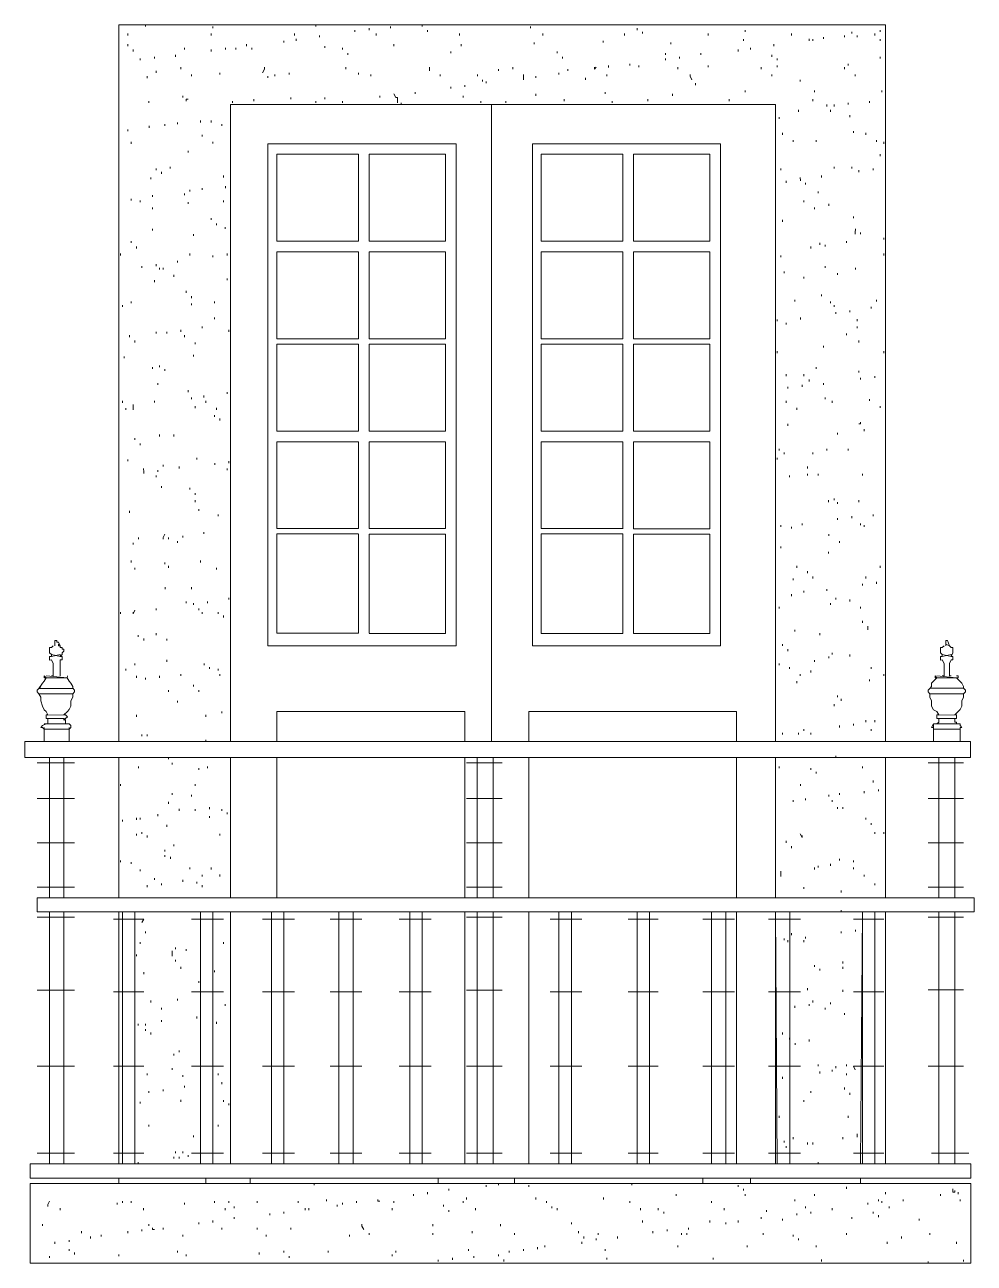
# Model space of a CAD drawing. Header units: millimetres. Extents: x -84511 to -57795, y -17083 to -534.
# Drawn here: x -82216 to -80181, y -8864 to -6209 of the extents above; entities that cross this region are included whole.
import ezdxf

# ---------------------------------------------------------------- set-up
doc = ezdxf.new("R2010")
doc.units = ezdxf.units.MM
doc.layers.add('A-POR-___-___-EXI', color=250, linetype='Continuous', lineweight=25)

msp = doc.modelspace()

# ---------------------------------------------------------------- linework, layer by layer
at = {"layer": 'A-POR-___-___-EXI', "color": 18, "lineweight": 9}
for p, q in [((-81957.9, -6213.3), (-81957.9, -6209.5)), ((-81592.6, -6213.3), (-81592.6, -6209.5)), ((-81364.5, -6213.3), (-81364.5, -6209.5)), ((-81995.9, -6232.3), (-81995.9, -6228.5)), ((-81817.1, -6232.3), (-81817.1, -6228.5)), ((-81813.3, -6217.1), (-81813.3, -6213.3)), ((-81638.3, -6232.3), (-81638.3, -6228.5)), ((-81585, -6236.1), (-81585, -6232.3)), ((-81509, -6224.7), (-81509, -6220.8)), ((-81478.5, -6220.8), (-81478.5, -6217.1)), ((-81463.3, -6232.3), (-81463.3, -6228.5)), ((-81432.9, -6217.1), (-81432.9, -6213.3)), ((-81353.1, -6224.7), (-81353.1, -6220.8)), ((-81284.5, -6232.3), (-81284.5, -6228.5)), ((-81132.5, -6217.1), (-81132.5, -6213.3)), ((-81105.8, -6232.3), (-81105.8, -6228.5)), ((-80930.8, -6232.3), (-80930.8, -6228.5)), ((-80904.2, -6220.8), (-80904.2, -6217.1)), ((-80892.8, -6228.5), (-80892.8, -6224.7)), ((-80752.1, -6232.3), (-80752.1, -6228.5)), ((-80672.2, -6224.8), (-80672.2, -6220.9)), ((-80573.3, -6232.3), (-80573.3, -6228.5)), ((-80504.8, -6239.9), (-80504.8, -6236.2)), ((-80459.2, -6236.2), (-80459.2, -6232.3)), ((-80444, -6228.5), (-80444, -6224.8)), ((-80432.5, -6236.1), (-80432.5, -6232.3)), ((-80394.6, -6232.3), (-80394.6, -6228.5)), ((-80383.1, -6224.7), (-80383.1, -6220.9)), ((-81995.8, -6255.1), (-81995.8, -6251.3)), ((-81984.5, -6266.6), (-81984.5, -6262.8)), ((-81874.1, -6262.8), (-81874.1, -6258.9)), ((-81817.1, -6266.6), (-81817.1, -6262.8)), ((-81786.6, -6262.8), (-81786.6, -6258.9)), ((-81763.9, -6262.8), (-81763.9, -6258.9)), ((-81741, -6255.1), (-81741, -6251.3)), ((-81729.6, -6262.8), (-81729.6, -6258.9)), ((-81661.1, -6247.5), (-81661.1, -6243.8)), ((-81634.5, -6243.8), (-81634.5, -6239.9)), ((-81573.7, -6258.9), (-81573.7, -6255.1)), ((-81535.7, -6262.8), (-81535.7, -6258.9)), ((-81425.3, -6255.1), (-81425.3, -6251.3)), ((-81280.8, -6255.1), (-81280.8, -6251.3)), ((-81124.8, -6251.3), (-81124.8, -6247.5)), ((-80976.5, -6247.5), (-80976.5, -6243.7)), ((-80831.9, -6251.3), (-80831.9, -6247.5)), ((-80687.4, -6266.5), (-80687.4, -6262.8)), ((-80676, -6243.7), (-80676, -6240)), ((-80660.8, -6262.8), (-80660.8, -6259)), ((-80611.3, -6255.2), (-80611.3, -6251.3)), ((-80535.2, -6243.7), (-80535.2, -6239.9)), ((-80527.7, -6243.7), (-80527.7, -6240)), ((-80383.1, -6243.7), (-80383.1, -6240)), ((-81969.3, -6285.6), (-81969.3, -6281.7)), ((-81938.8, -6281.7), (-81938.8, -6277.9)), ((-81893.2, -6277.9), (-81893.2, -6274.1)), ((-81524.2, -6274.1), (-81524.2, -6270.4)), ((-81303.6, -6270.4), (-81303.6, -6266.6)), ((-81075.4, -6270.4), (-81075.4, -6266.6)), ((-81063.9, -6281.7), (-81063.9, -6277.9)), ((-80843.4, -6285.6), (-80843.4, -6281.8)), ((-80843.3, -6274.1), (-80843.3, -6270.4)), ((-80812.9, -6281.8), (-80812.9, -6278)), ((-80767.3, -6274.1), (-80767.3, -6270.3)), ((-80615.1, -6277.9), (-80615.1, -6274.2)), ((-80603.8, -6285.5), (-80603.8, -6281.7)), ((-80383, -6281.7), (-80383, -6277.9)), ((-81935, -6312.2), (-81935, -6308.4)), ((-81881.8, -6304.5), (-81881.8, -6300.7)), ((-81858.9, -6319.8), (-81858.9, -6316)), ((-81798.1, -6316), (-81798.1, -6312.2)), ((-81680.2, -6319.8), (-81680.2, -6316)), ((-81649.7, -6316), (-81649.7, -6312.2)), ((-81528.1, -6304.5), (-81528.1, -6300.7)), ((-81474.8, -6319.8), (-81474.8, -6316)), ((-81326.5, -6319.8), (-81326.5, -6316)), ((-81246.5, -6319.8), (-81246.5, -6316)), ((-81200.9, -6308.4), (-81200.9, -6304.6)), ((-81170.5, -6304.5), (-81170.5, -6300.7)), ((-81071.6, -6316), (-81071.6, -6312.2)), ((-81052.6, -6308.4), (-81052.6, -6304.6)), ((-80968.9, -6319.8), (-80968.9, -6316)), ((-80965.1, -6300.8), (-80965.1, -6296.9)), ((-80919.4, -6296.9), (-80919.4, -6293.1)), ((-80900.4, -6300.7), (-80900.4, -6296.9)), ((-80816.7, -6304.5), (-80816.7, -6300.7)), ((-80752.1, -6300.7), (-80752.1, -6296.9)), ((-80638, -6304.5), (-80638, -6300.7)), ((-80615.1, -6319.8), (-80615.1, -6316)), ((-80603.8, -6300.7), (-80603.8, -6296.9)), ((-80459.2, -6304.5), (-80459.2, -6300.7)), ((-80451.6, -6296.9), (-80451.6, -6293.1)), ((-80436.4, -6319.8), (-80436.4, -6316)), ((-81954, -6323.6), (-81954, -6319.7)), ((-81695.3, -6323.5), (-81695.3, -6319.8)), ((-81303.5, -6346.4), (-81303.5, -6342.7)), ((-81273.2, -6342.7), (-81273.2, -6338.8)), ((-81235.2, -6331.2), (-81235.2, -6327.4)), ((-81227.5, -6335), (-81227.5, -6331.2)), ((-81121.1, -6323.5), (-81121.1, -6319.8)), ((-81014.5, -6327.4), (-81014.5, -6323.5)), ((-80778.7, -6338.8), (-80778.7, -6335)), ((-80554.3, -6331.2), (-80554.3, -6327.3)), ((-81878, -6365.5), (-81878, -6361.6)), ((-81725.8, -6373), (-81725.8, -6369.2)), ((-81645.9, -6369.3), (-81645.9, -6365.5)), ((-81573.7, -6369.2), (-81573.7, -6365.5)), ((-81455.7, -6365.5), (-81455.7, -6361.6)), ((-81379.6, -6357.8), (-81379.6, -6354)), ((-81277, -6365.5), (-81277, -6361.7)), ((-81121, -6361.7), (-81121, -6357.8)), ((-81060.1, -6373.1), (-81060.1, -6369.3)), ((-80972.7, -6357.8), (-80972.7, -6354)), ((-80881.3, -6373.1), (-80881.3, -6369.3)), ((-80828.2, -6361.7), (-80828.2, -6357.8)), ((-80706.4, -6373.1), (-80706.4, -6369.3)), ((-80672.2, -6354), (-80672.2, -6350.2)), ((-80527.6, -6373.1), (-80527.6, -6369.3)), ((-80523.9, -6354), (-80523.9, -6350.2)), ((-80379.2, -6354), (-80379.2, -6350.2)), ((-81950.3, -6376.8), (-81950.3, -6373.1)), ((-81771.5, -6376.8), (-81771.5, -6373.1)), ((-81592.7, -6376.8), (-81592.7, -6373.1)), ((-81535.6, -6376.8), (-81535.6, -6373)), ((-81410.1, -6380.6), (-81410.1, -6376.8)), ((-81238.9, -6376.8), (-81238.9, -6373.1)), ((-81216.1, -6380.7), (-81216.1, -7746.2)), ((-81185.7, -6376.8), (-81185.7, -6373)), ((-80957.5, -6376.8), (-80957.5, -6373)), ((-80558, -6395.8), (-80558, -6392)), ((-80497.2, -6384.5), (-80497.2, -6380.6)), ((-80489.6, -6395.9), (-80489.6, -6392.1)), ((-80482, -6384.5), (-80482, -6380.7)), ((-80451.5, -6380.7), (-80451.5, -6376.8)), ((-80405.9, -6376.8), (-80405.9, -6373)), ((-81916, -6426.3), (-81916, -6422.4)), ((-81889.4, -6422.4), (-81889.4, -6418.7)), ((-81839.9, -6418.7), (-81839.9, -6414.9)), ((-81817.2, -6418.7), (-81817.2, -6414.9)), ((-81794.2, -6426.3), (-81794.2, -6422.4)), ((-80607.5, -6403.5), (-80607.5, -6399.7)), ((-80599.9, -6411.1), (-80599.9, -6407.3)), ((-80447.8, -6407.3), (-80447.8, -6403.5)), ((-82015, -6449.2), (-82015, -6445.3)), ((-81995.9, -6437.7), (-81995.9, -6433.9)), ((-81950.2, -6430.1), (-81950.2, -6426.3)), ((-81836.1, -6449.2), (-81836.1, -6445.4)), ((-80592.3, -6445.4), (-80592.3, -6441.5)), ((-80440.1, -6441.5), (-80440.1, -6437.7)), ((-80413.5, -6445.4), (-80413.5, -6441.5)), ((-81813.3, -6464.3), (-81813.3, -6460.5)), ((-80569.5, -6460.5), (-80569.5, -6456.7)), ((-80520, -6460.5), (-80520, -6456.7)), ((-80390.7, -6460.5), (-80390.7, -6456.7)), ((-80375.5, -6464.4), (-80375.5, -6460.5)), ((-81866.5, -6483.4), (-81866.5, -6479.5)), ((-80383.2, -6491), (-80383.2, -6487.2)), ((-81935, -6521.4), (-81935, -6517.6)), ((-81923.6, -6529), (-81923.6, -6525.1)), ((-81904.6, -6517.6), (-81904.6, -6513.8)), ((-80596.1, -6521.3), (-80596.1, -6517.6)), ((-80482, -6517.6), (-80482, -6513.8)), ((-80444, -6517.6), (-80444, -6513.8)), ((-80428.7, -6525.2), (-80428.7, -6521.4)), ((-80398.4, -6521.4), (-80398.4, -6517.5)), ((-81946.4, -6540.4), (-81946.4, -6536.6)), ((-81790.4, -6536.6), (-81790.4, -6532.8)), ((-81786.6, -6559.5), (-81786.6, -6555.6)), ((-80584.7, -6548), (-80584.7, -6544.2)), ((-80542.8, -6551.8), (-80542.8, -6548.1)), ((-80508.6, -6536.6), (-80508.6, -6532.8)), ((-81988.2, -6586.1), (-81988.2, -6582.3)), ((-81942.6, -6578.4), (-81942.6, -6574.6)), ((-81874.1, -6574.6), (-81874.1, -6570.9)), ((-81862.7, -6567), (-81862.7, -6563.3)), ((-81836.1, -6563.3), (-81836.1, -6559.5)), ((-80516.2, -6570.8), (-80516.2, -6567.1)), ((-81969.2, -6589.9), (-81969.2, -6586)), ((-81942.6, -6605), (-81942.6, -6601.3)), ((-81866.5, -6593.7), (-81866.5, -6589.9)), ((-81790.5, -6589.9), (-81790.5, -6586)), ((-80546.7, -6589.9), (-80546.7, -6586)), ((-80523.9, -6605), (-80523.9, -6601.2)), ((-80493.4, -6597.5), (-80493.4, -6593.7)), ((-81817.2, -6627.9), (-81817.2, -6624)), ((-81805.7, -6639.3), (-81805.7, -6635.5)), ((-80592.3, -6631.7), (-80592.3, -6627.9)), ((-80440.1, -6624), (-80440.1, -6620.2)), ((-81942.6, -6650.7), (-81942.6, -6646.9)), ((-81855.2, -6662.1), (-81855.2, -6658.3)), ((-81786.7, -6646.9), (-81786.7, -6643.2)), ((-80425, -6658.3), (-80425, -6654.5)), ((-81988.3, -6677.3), (-81988.3, -6673.6)), ((-81976.8, -6688.8), (-81976.8, -6684.9)), ((-80531.4, -6688.8), (-80531.4, -6685)), ((-80512.4, -6681.1), (-80512.4, -6677.3)), ((-80501, -6685), (-80501, -6681.2)), ((-80455.3, -6677.3), (-80455.3, -6673.5)), ((-80375.4, -6669.7), (-80375.4, -6665.9)), ((-82011.1, -6703.9), (-82011.1, -6700.1)), ((-81889.3, -6719.1), (-81889.3, -6715.4)), ((-81862.7, -6703.9), (-81862.7, -6700.1)), ((-81813.3, -6707.8), (-81813.3, -6704)), ((-81782.8, -6704), (-81782.8, -6700.1)), ((-80596.1, -6707.8), (-80596.1, -6703.9)), ((-80375.5, -6703.9), (-80375.5, -6700.1)), ((-81965.4, -6730.6), (-81965.4, -6726.8)), ((-81935, -6726.8), (-81935, -6723)), ((-81927.4, -6734.4), (-81927.4, -6730.6)), ((-81919.8, -6734.4), (-81919.8, -6730.5)), ((-80588.5, -6742), (-80588.5, -6738.2)), ((-80501, -6730.6), (-80501, -6726.7)), ((-80474.5, -6745.8), (-80474.5, -6742)), ((-80436.3, -6734.4), (-80436.3, -6730.6)), ((-81938.8, -6761), (-81938.8, -6757.2)), ((-81897, -6749.7), (-81897, -6745.8)), ((-81782.9, -6757.2), (-81782.9, -6753.4)), ((-80546.7, -6753.4), (-80546.7, -6749.6)), ((-81870.3, -6783.8), (-81870.3, -6780)), ((-81859, -6795.3), (-81859, -6791.5)), ((-80508.6, -6791.5), (-80508.6, -6787.7)), ((-82007.3, -6814.3), (-82007.3, -6810.5)), ((-81988.3, -6806.6), (-81988.3, -6802.9)), ((-81859, -6810.5), (-81859, -6806.7)), ((-81809.5, -6806.6), (-81809.5, -6802.9)), ((-80565.7, -6802.8), (-80565.7, -6799.1)), ((-80489.6, -6806.6), (-80489.6, -6802.8)), ((-80482, -6814.3), (-80482, -6810.5)), ((-80447.8, -6825.7), (-80447.8, -6821.8)), ((-80402.1, -6818), (-80402.1, -6814.3)), ((-80390.7, -6802.8), (-80390.7, -6799.1)), ((-81809.5, -6840.9), (-81809.5, -6837.1)), ((-80603.7, -6844.7), (-80603.7, -6841)), ((-80584.7, -6852.3), (-80584.7, -6848.5)), ((-80554.2, -6841), (-80554.2, -6837.1)), ((-80478.1, -6829.5), (-80478.1, -6825.7)), ((-80432.5, -6844.7), (-80432.5, -6840.9)), ((-81992.1, -6878.9), (-81992.1, -6875.1)), ((-81935.1, -6871.4), (-81935.1, -6867.6)), ((-81912.2, -6871.3), (-81912.2, -6867.5)), ((-81881.8, -6867.5), (-81881.8, -6863.8)), ((-81874.1, -6879), (-81874.1, -6875.2)), ((-81836.1, -6859.9), (-81836.1, -6856.1)), ((-81779.1, -6867.6), (-81779.1, -6863.7)), ((-80455.3, -6875.2), (-80455.3, -6871.4)), ((-80432.6, -6859.9), (-80432.6, -6856.1)), ((-81980.7, -6890.4), (-81980.7, -6886.5)), ((-81851.3, -6894.2), (-81851.3, -6890.3)), ((-80607.5, -6890.4), (-80607.5, -6886.5)), ((-80504.8, -6901.7), (-80504.8, -6898)), ((-80428.7, -6890.4), (-80428.7, -6886.5)), ((-82003.5, -6924.5), (-82003.5, -6920.8)), ((-81855.2, -6920.8), (-81855.2, -6917)), ((-80603.7, -6913.2), (-80603.7, -6909.4)), ((-80375.5, -6913.2), (-80375.5, -6909.4)), ((-81942.6, -6947.4), (-81942.6, -6943.6)), ((-81927.4, -6943.6), (-81927.4, -6939.8)), ((-81916.1, -6951.2), (-81916.1, -6947.5)), ((-80520.1, -6947.4), (-80520.1, -6943.6)), ((-80428.7, -6955), (-80428.7, -6951.2)), ((-81931.2, -6981.6), (-81931.2, -6977.8)), ((-81775.3, -6974), (-81775.3, -6970.3)), ((-80584.7, -6962.6), (-80584.7, -6958.8)), ((-80550.4, -6985.5), (-80550.4, -6981.6)), ((-80546.7, -6962.6), (-80546.7, -6958.8)), ((-80535.3, -6974.1), (-80535.3, -6970.3)), ((-80504.8, -6981.6), (-80504.8, -6977.8)), ((-80424.9, -6970.2), (-80424.9, -6966.5)), ((-80394.6, -6966.5), (-80394.6, -6962.7)), ((-81866.6, -6996.9), (-81866.6, -6993.1)), ((-81858.9, -7012.1), (-81858.9, -7008.3)), ((-81832.4, -7008.3), (-81832.4, -7004.5)), ((-81782.8, -7000.6), (-81782.8, -6996.8)), ((-80580.9, -6989.3), (-80580.9, -6985.5)), ((-80501, -7012.1), (-80501, -7008.2)), ((-82007.3, -7019.7), (-82007.3, -7015.9)), ((-81999.7, -7034.9), (-81999.7, -7031.1)), ((-81938.8, -7019.6), (-81938.8, -7015.9)), ((-81851.3, -7031.1), (-81851.3, -7027.2)), ((-81828.5, -7019.7), (-81828.5, -7015.9)), ((-81805.7, -7034.9), (-81805.7, -7031)), ((-80584.7, -7019.7), (-80584.7, -7015.9)), ((-80561.9, -7034.9), (-80561.9, -7031)), ((-80485.7, -7019.7), (-80485.7, -7015.9)), ((-80405.9, -7015.9), (-80405.9, -7012.1)), ((-80383.1, -7031), (-80383.1, -7027.3)), ((-81809.5, -7050.2), (-81809.5, -7046.3)), ((-81798.1, -7057.7), (-81798.1, -7053.9)), ((-81927.4, -7092), (-81927.4, -7088.2)), ((-81897, -7091.9), (-81897, -7088.1)), ((-80580.9, -7069.2), (-80580.9, -7065.3)), ((-80474.5, -7088.1), (-80474.5, -7084.3)), ((-80417.3, -7080.5), (-80417.3, -7076.7)), ((-81980.7, -7099.6), (-81980.7, -7095.8)), ((-81969.3, -7111), (-81969.3, -7107.1)), ((-80371.7, -7111), (-80371.7, -7107.2)), ((-81995.8, -7145.2), (-81995.8, -7141.4)), ((-81847.5, -7141.4), (-81847.5, -7137.6)), ((-80603.7, -7141.4), (-80603.7, -7137.6)), ((-80599.9, -7122.4), (-80599.9, -7118.6)), ((-80588.5, -7129.9), (-80588.5, -7126.2)), ((-80527.6, -7130), (-80527.6, -7126.2)), ((-80451.5, -7122.3), (-80451.5, -7118.6)), ((-81931.3, -7168.1), (-81931.3, -7164.3)), ((-81919.8, -7156.6), (-81919.8, -7152.8)), ((-81885.5, -7160.4), (-81885.5, -7156.6)), ((-81809.4, -7152.8), (-81809.4, -7149)), ((-81782.9, -7164.2), (-81782.9, -7160.4)), ((-81779.1, -7149), (-81779.1, -7145.1)), ((-80539.1, -7160.4), (-80539.1, -7156.6)), ((-81935.1, -7179.5), (-81935.1, -7175.7)), ((-80577.1, -7179.4), (-80577.1, -7175.7)), ((-80539, -7175.7), (-80539, -7171.9)), ((-80516.3, -7175.7), (-80516.3, -7171.9)), ((-80421.1, -7175.7), (-80421.1, -7171.9)), ((-81923.6, -7202.2), (-81923.6, -7198.5)), ((-81862.8, -7206), (-81862.8, -7202.2)), ((-81851.3, -7217.5), (-81851.3, -7213.7)), ((-81851.3, -7232.6), (-81851.3, -7228.9)), ((-81843.7, -7251.7), (-81843.7, -7248)), ((-80607.5, -7232.6), (-80607.5, -7228.8)), ((-80493.5, -7232.7), (-80493.5, -7228.8)), ((-80482, -7228.8), (-80482, -7225.1)), ((-80474.4, -7236.5), (-80474.4, -7232.7)), ((-80428.7, -7232.6), (-80428.7, -7228.8)), ((-81992, -7255.5), (-81992, -7251.7)), ((-81801.9, -7263.1), (-81801.9, -7259.3)), ((-80474.5, -7270.7), (-80474.5, -7267)), ((-80444, -7267), (-80444, -7263.1)), ((-80398.4, -7263.1), (-80398.4, -7259.3)), ((-81832.4, -7301.1), (-81832.4, -7297.3)), ((-80596.1, -7286), (-80596.1, -7282.1)), ((-80573.2, -7289.7), (-80573.2, -7285.9)), ((-80550.4, -7282.1), (-80550.4, -7278.3)), ((-80493.4, -7304.9), (-80493.4, -7301.2)), ((-80425, -7282.1), (-80425, -7278.3)), ((-80417.4, -7285.9), (-80417.4, -7282.1)), ((-81984.4, -7323.9), (-81984.4, -7320.1)), ((-81973, -7312.6), (-81973, -7308.7)), ((-81908.5, -7312.6), (-81908.5, -7308.8)), ((-81889.4, -7320.2), (-81889.4, -7316.4)), ((-81878, -7308.8), (-81878, -7304.9)), ((-80470.6, -7320.2), (-80470.6, -7316.4)), ((-80596.1, -7331.5), (-80596.1, -7327.8)), ((-80493.5, -7343), (-80493.5, -7339.2)), ((-81988.3, -7362), (-81988.3, -7358.2)), ((-81980.7, -7377.3), (-81980.7, -7373.4)), ((-81916.1, -7365.8), (-81916.1, -7362)), ((-81908.4, -7373.5), (-81908.4, -7369.6)), ((-81839.9, -7362), (-81839.9, -7358.2)), ((-81805.7, -7377.3), (-81805.7, -7373.4)), ((-80561.8, -7373.4), (-80561.8, -7369.6)), ((-80383, -7373.4), (-80383, -7369.6)), ((-80569.5, -7400.1), (-80569.5, -7396.3)), ((-80539, -7384.8), (-80539, -7381)), ((-80527.7, -7396.3), (-80527.7, -7392.5)), ((-80413.6, -7396.3), (-80413.6, -7392.5)), ((-80390.7, -7407.7), (-80390.7, -7403.8)), ((-81915.9, -7419.1), (-81915.9, -7415.3)), ((-81859, -7419.1), (-81859, -7415.3)), ((-80573.3, -7434.3), (-80573.3, -7430.5)), ((-80546.7, -7426.6), (-80546.7, -7422.8)), ((-80497.3, -7422.8), (-80497.3, -7419.1)), ((-80421.2, -7411.5), (-80421.2, -7407.7)), ((-81870.3, -7449.5), (-81870.3, -7445.7)), ((-81855.2, -7453.3), (-81855.2, -7449.5)), ((-81824.7, -7449.5), (-81824.7, -7445.8)), ((-81779.1, -7441.9), (-81779.1, -7438.1)), ((-80599.9, -7460.9), (-80599.9, -7457.2)), ((-80489.6, -7453.2), (-80489.6, -7449.5)), ((-80478.2, -7441.9), (-80478.2, -7438.1)), ((-80447.8, -7445.7), (-80447.8, -7441.9)), ((-80425, -7460.9), (-80425, -7457.2)), ((-82011, -7472.3), (-82011, -7468.6)), ((-81935, -7464.7), (-81935, -7460.9)), ((-81843.7, -7464.7), (-81843.7, -7460.9)), ((-81836.2, -7472.4), (-81836.2, -7468.5)), ((-81801.9, -7472.4), (-81801.9, -7468.5)), ((-81790.5, -7479.9), (-81790.5, -7476.2)), ((-80565.7, -7510.3), (-80565.7, -7506.5)), ((-80421.1, -7491.3), (-80421.1, -7487.5)), ((-81973.1, -7521.7), (-81973.1, -7518)), ((-81961.6, -7529.4), (-81961.6, -7525.5)), ((-81935.1, -7518), (-81935.1, -7514.1)), ((-81912.2, -7529.3), (-81912.2, -7525.6)), ((-80592.3, -7540.8), (-80592.3, -7537)), ((-80512.4, -7518), (-80512.4, -7514.1)), ((-82159.4, -7563.6), (-82159.4, -7559.8)), ((-80580.9, -7552.3), (-80580.9, -7548.4)), ((-80493.4, -7567.5), (-80493.4, -7563.6)), ((-80485.8, -7559.8), (-80485.8, -7556)), ((-80447.8, -7563.6), (-80447.8, -7559.8)), ((-80250, -7563.6), (-80250, -7559.8)), ((-81999.7, -7594), (-81999.7, -7590.2)), ((-81980.7, -7582.6), (-81980.7, -7578.8)), ((-81912.2, -7575), (-81912.2, -7571.2)), ((-81832.3, -7582.6), (-81832.3, -7578.8)), ((-81820.9, -7590.2), (-81820.9, -7586.4)), ((-81801.9, -7594.1), (-81801.9, -7590.3)), ((-80599.8, -7582.6), (-80599.8, -7578.8)), ((-80577.1, -7590.2), (-80577.1, -7586.4)), ((-80523.9, -7575), (-80523.9, -7571.3)), ((-80402.2, -7590.2), (-80402.2, -7586.4)), ((-81976.9, -7609.3), (-81976.9, -7605.5)), ((-81957.9, -7613.1), (-81957.9, -7609.3)), ((-81927.4, -7609.3), (-81927.4, -7605.4)), ((-81881.8, -7605.4), (-81881.8, -7601.6)), ((-81798.1, -7605.5), (-81798.1, -7601.7)), ((-80561.9, -7620.7), (-80561.9, -7616.9)), ((-80554.3, -7605.5), (-80554.3, -7601.7)), ((-80531.5, -7597.9), (-80531.5, -7594.1)), ((-80405.9, -7616.9), (-80405.9, -7613)), ((-80375.5, -7605.5), (-80375.5, -7601.7)), ((-81908.4, -7639.7), (-81908.4, -7635.9)), ((-81855.1, -7628.3), (-81855.1, -7624.4)), ((-81843.7, -7639.7), (-81843.7, -7635.9)), ((-81889.4, -7662.5), (-81889.4, -7658.8)), ((-80482, -7670.1), (-80482, -7666.3)), ((-80474.4, -7651.1), (-80474.4, -7647.3)), ((-81976.9, -7693), (-81976.9, -7689.1)), ((-81828.5, -7693), (-81828.5, -7689.1)), ((-81794.3, -7685.3), (-81794.3, -7681.5)), ((-80546.7, -7723.3), (-80546.7, -7719.6)), ((-80470.6, -7715.8), (-80470.6, -7712)), ((-80440.2, -7712), (-80440.2, -7708.1)), ((-80413.5, -7704.4), (-80413.5, -7700.6)), ((-80402.1, -7723.4), (-80402.1, -7719.6)), ((-80394.6, -7704.3), (-80394.6, -7700.5)), ((-81965.4, -7734.8), (-81965.4, -7731)), ((-81954, -7734.8), (-81954, -7731)), ((-81828.6, -7746.2), (-81828.6, -7742.4)), ((-81775.3, -7734.8), (-81775.3, -7731)), ((-80592.3, -7731), (-80592.3, -7727.1)), ((-80558.1, -7730.9), (-80558.1, -7727.2)), ((-80531.5, -7731), (-80531.5, -7727.2)), ((-80478.2, -7780.4), (-80478.2, -7776.7)), ((-82189.9, -7791.8), (-82110, -7791.8)), ((-82163.2, -8080.9), (-82163.2, -7780.4)), ((-82132.8, -8080.9), (-82132.8, -7780.4)), ((-82014.9, -7780.4), (-82014.9, -8081)), ((-81973, -7803.2), (-81973, -7799.5)), ((-81908.4, -7784.2), (-81908.4, -7780.4)), ((-81900.8, -7795.6), (-81900.8, -7791.9)), ((-81843.7, -7807.1), (-81843.7, -7803.3)), ((-81824.7, -7803.2), (-81824.7, -7799.5)), ((-81775.3, -7780.4), (-81775.3, -8081)), ((-81676.4, -8081), (-81676.4, -7780.4)), ((-81273.2, -7780.4), (-81273.2, -8081)), ((-81269.4, -7791.8), (-81193.3, -7791.8)), ((-81246.6, -8081), (-81246.6, -7780.4)), ((-81212.3, -8081), (-81212.3, -7780.4)), ((-81136.2, -8081), (-81136.2, -7780.4)), ((-80691.2, -7780.4), (-80691.2, -8081)), ((-80607.5, -7780.4), (-80607.5, -8081)), ((-80599.9, -7803.3), (-80599.9, -7799.5)), ((-80531.5, -7807), (-80531.5, -7803.3)), ((-80421.1, -7803.3), (-80421.1, -7799.5)), ((-80371.6, -7780.4), (-80371.6, -8081)), ((-80280.4, -7791.9), (-80204.3, -7791.9)), ((-80257.6, -8080.9), (-80257.6, -7780.4)), ((-80223.3, -8080.9), (-80223.3, -7780.4)), ((-80520, -7814.6), (-80520, -7810.8)), ((-80398.3, -7833.6), (-80398.3, -7829.9)), ((-82011.1, -7841.3), (-82011.1, -7837.5)), ((-81900.8, -7860.3), (-81900.8, -7856.5)), ((-81851.4, -7841.3), (-81851.4, -7837.5)), ((-80554.2, -7841.3), (-80554.2, -7837.5)), ((-80470.6, -7860.3), (-80470.6, -7856.6)), ((-80417.4, -7856.5), (-80417.4, -7852.7)), ((-80386.9, -7852.7), (-80386.9, -7848.8)), ((-82189.8, -7867.9), (-82109.9, -7867.9)), ((-81908.4, -7879.4), (-81908.4, -7875.5)), ((-81858.9, -7864.1), (-81858.9, -7860.3)), ((-81775.3, -7886.9), (-81775.3, -7883.1)), ((-81269.4, -7867.9), (-81193.3, -7867.9)), ((-80569.5, -7875.5), (-80569.5, -7871.8)), ((-80542.9, -7871.8), (-80542.9, -7867.9)), ((-80493.4, -7864.1), (-80493.4, -7860.3)), ((-80485.8, -7875.5), (-80485.8, -7871.7)), ((-80280.4, -7867.9), (-80204.3, -7867.9)), ((-81976.9, -7913.6), (-81976.9, -7909.7)), ((-81969.2, -7913.5), (-81969.2, -7909.7)), ((-81931.3, -7905.9), (-81931.3, -7902.1)), ((-81885.6, -7894.5), (-81885.6, -7890.7)), ((-81851.4, -7894.6), (-81851.4, -7890.8)), ((-81820.9, -7890.8), (-81820.9, -7886.9)), ((-81820.9, -7909.7), (-81820.9, -7905.9)), ((-81794.3, -7894.6), (-81794.3, -7890.8)), ((-81782.8, -7902.1), (-81782.8, -7898.3)), ((-80474.3, -7890.7), (-80474.3, -7886.9)), ((-80462.9, -7890.7), (-80462.9, -7886.9)), ((-80413.5, -7913.5), (-80413.5, -7909.7)), ((-82007.3, -7917.4), (-82007.3, -7913.6)), ((-81912.2, -7928.8), (-81912.2, -7925)), ((-80402.1, -7925), (-80402.1, -7921.2)), ((-82189.8, -7963), (-82109.9, -7963)), ((-81976.9, -7947.8), (-81976.9, -7944)), ((-81965.4, -7944), (-81965.4, -7940.2)), ((-81954, -7951.6), (-81954, -7947.7)), ((-81798.1, -7947.8), (-81798.1, -7944)), ((-81269.4, -7963), (-81193.3, -7963)), ((-80584.8, -7963), (-80584.8, -7959.1)), ((-80394.6, -7944), (-80394.6, -7940.2)), ((-80375.5, -7944), (-80375.5, -7940.1)), ((-80280.4, -7963), (-80204.3, -7963)), ((-81916, -7982), (-81916, -7978.3)), ((-81916, -7993.4), (-81916, -7989.6)), ((-81897, -7970.6), (-81897, -7966.8)), ((-80573.3, -7974.4), (-80573.3, -7970.6)), ((-82011.1, -8004.9), (-82011.1, -8001.1)), ((-81988.2, -8008.6), (-81988.2, -8004.9)), ((-81904.5, -7997.2), (-81904.5, -7993.5)), ((-81862.8, -8020), (-81862.8, -8016.2)), ((-81817.1, -8020.1), (-81817.1, -8016.2)), ((-80523.8, -8020.1), (-80523.8, -8016.2)), ((-80516.2, -8016.3), (-80516.2, -8012.5)), ((-80489.6, -8012.5), (-80489.6, -8008.6)), ((-80470.6, -8001.1), (-80470.6, -7997.3)), ((-80440.2, -8004.8), (-80440.2, -8001)), ((-80440.1, -8020), (-80440.1, -8016.2)), ((-81969.2, -8023.9), (-81969.2, -8020.1)), ((-81938.8, -8042.9), (-81938.8, -8039.1)), ((-81878, -8046.7), (-81878, -8042.9)), ((-81836.2, -8035.3), (-81836.2, -8031.5)), ((-80417.3, -8035.3), (-80417.3, -8031.5)), ((-82189.8, -8058.1), (-82109.9, -8058.1)), ((-81954.1, -8058.1), (-81954.1, -8054.3)), ((-81923.6, -8054.3), (-81923.6, -8050.4)), ((-81847.6, -8050.4), (-81847.6, -8046.6)), ((-81836.1, -8058.1), (-81836.1, -8054.3)), ((-81269.4, -8058.1), (-81193.3, -8058.1)), ((-80546.6, -8061.9), (-80546.6, -8058)), ((-80466.8, -8069.5), (-80466.8, -8065.7)), ((-80394.6, -8054.3), (-80394.6, -8050.5)), ((-80280.4, -8058.2), (-80204.3, -8058.2)), ((-82189.8, -8122.8), (-82109.9, -8122.8)), ((-82163.2, -8651.5), (-82163.2, -8111.3)), ((-82132.8, -8651.5), (-82132.8, -8111.3)), ((-82014.9, -8111.3), (-82014.9, -8651.5)), ((-82007.2, -8111.3), (-82007.2, -8651.5)), ((-81980.7, -8111.3), (-81980.7, -8651.5)), ((-81775.3, -8111.3), (-81775.3, -8651.5)), ((-81687.8, -8111.3), (-81687.8, -8651.5)), ((-81661.1, -8111.3), (-81661.1, -8651.5)), ((-81543.2, -8111.3), (-81543.2, -8651.5)), ((-81512.8, -8111.3), (-81512.8, -8651.5)), ((-81391.1, -8111.3), (-81391.1, -8651.5)), ((-81364.5, -8111.3), (-81364.5, -8651.5)), ((-81273.2, -8111.3), (-81273.2, -8651.5)), ((-81269.4, -8122.8), (-81193.3, -8122.8)), ((-81246.6, -8651.5), (-81246.6, -8111.3)), ((-81212.3, -8651.5), (-81212.3, -8111.3)), ((-81136.2, -8651.5), (-81136.2, -8111.3)), ((-81071.6, -8111.3), (-81071.6, -8651.5)), ((-81045, -8111.3), (-81045, -8651.5)), ((-80904.2, -8111.3), (-80904.2, -8651.5)), ((-80877.5, -8111.3), (-80877.5, -8651.5)), ((-80744.5, -8111.3), (-80744.5, -8651.5)), ((-80714, -8111.3), (-80714, -8651.5)), ((-80691.2, -8111.3), (-80691.2, -8651.5)), ((-80577, -8111.3), (-80577, -8651.5)), ((-80466.8, -8111.3), (-80466.8, -8107.5)), ((-80394.6, -8111.3), (-80394.6, -8651.5)), ((-80371.6, -8111.3), (-80371.6, -8651.5)), ((-80280.4, -8122.8), (-80204.3, -8122.8)), ((-80257.6, -8651.5), (-80257.6, -8111.3)), ((-80223.3, -8651.5), (-80223.3, -8111.3)), ((-81858.9, -8126.6), (-81790.5, -8126.6)), ((-81706.7, -8126.6), (-81638.3, -8126.6)), ((-81562.2, -8126.6), (-81493.8, -8126.6)), ((-81413.9, -8126.6), (-81345.5, -8126.6)), ((-81090.6, -8126.6), (-81022.2, -8126.6)), ((-80923.2, -8126.6), (-80858.6, -8126.6)), ((-80763.5, -8126.6), (-80695.1, -8126.6)), ((-80622.7, -8126.6), (-80554.2, -8126.6)), ((-80440.2, -8126.6), (-80375.5, -8126.6)), ((-80436.3, -8153.1), (-80436.3, -8149.4)), ((-81969.2, -8179.8), (-81969.2, -8176)), ((-81957.8, -8157), (-81957.8, -8153.2)), ((-81790.5, -8179.8), (-81790.5, -8176)), ((-80588.5, -8172.2), (-80588.5, -8168.4)), ((-80580.9, -8176), (-80580.9, -8172.2)), ((-80573.3, -8160.9), (-80573.3, -8157)), ((-80546.7, -8176), (-80546.7, -8172.2)), ((-80466.8, -8157), (-80466.8, -8153.1)), ((-81976.9, -8206.4), (-81976.9, -8202.6)), ((-81893.2, -8191.2), (-81893.2, -8187.4)), ((-81870.4, -8195.1), (-81870.4, -8191.2)), ((-81893.2, -8217.9), (-81893.2, -8214.1)), ((-81881.8, -8233.1), (-81881.8, -8229.3)), ((-80523.8, -8229.3), (-80523.8, -8225.5)), ((-80463, -8221.7), (-80463, -8217.8)), ((-80462.9, -8233.1), (-80462.9, -8229.3)), ((-81961.6, -8244.5), (-81961.6, -8240.7)), ((-81809.5, -8240.7), (-81809.5, -8236.8)), ((-80512.4, -8236.8), (-80512.4, -8233.1)), ((-82189.8, -8278.8), (-82109.9, -8278.8)), ((-82026.3, -8282.6), (-81961.6, -8282.6)), ((-81858.9, -8282.6), (-81790.5, -8282.6)), ((-81843.7, -8263.5), (-81843.7, -8259.7)), ((-81706.7, -8282.6), (-81638.3, -8282.6)), ((-81562.2, -8282.6), (-81493.8, -8282.6)), ((-81413.9, -8282.6), (-81345.5, -8282.6)), ((-81269.4, -8278.8), (-81193.3, -8278.8)), ((-81090.6, -8282.6), (-81022.2, -8282.6)), ((-80923.2, -8282.6), (-80858.6, -8282.6)), ((-80763.5, -8282.6), (-80695.1, -8282.6)), ((-80622.7, -8282.6), (-80554.2, -8282.6)), ((-80539.1, -8278.8), (-80539.1, -8274.9)), ((-80462.9, -8282.6), (-80462.9, -8278.7)), ((-80440.2, -8282.6), (-80375.5, -8282.6)), ((-80280.4, -8278.7), (-80204.3, -8278.7)), ((-81946.4, -8305.4), (-81946.4, -8301.5)), ((-81889.4, -8301.6), (-81889.4, -8297.7)), ((-81786.7, -8313), (-81786.7, -8309.1)), ((-80535.2, -8312.9), (-80535.2, -8309.2)), ((-80527.7, -8305.4), (-80527.7, -8301.5)), ((-80489.6, -8309.2), (-80489.6, -8305.4)), ((-81923.6, -8320.5), (-81923.6, -8316.7)), ((-81847.5, -8339.6), (-81847.5, -8335.8)), ((-80565.7, -8316.7), (-80565.7, -8312.9)), ((-80501, -8320.5), (-80501, -8316.7)), ((-80459.2, -8332), (-80459.2, -8328.2)), ((-81973.1, -8354.7), (-81973.1, -8351)), ((-81957.8, -8354.8), (-81957.8, -8351)), ((-81957.8, -8366.2), (-81957.8, -8362.4)), ((-81923.6, -8347.2), (-81923.6, -8343.4)), ((-81805.6, -8351), (-81805.6, -8347.2)), ((-81946.5, -8373.9), (-81946.5, -8370)), ((-80592.3, -8373.8), (-80592.3, -8370)), ((-80577.1, -8385.2), (-80577.1, -8381.5)), ((-80535.3, -8389), (-80535.3, -8385.2)), ((-81897, -8419.5), (-81897, -8415.7)), ((-81885.5, -8411.8), (-81885.5, -8408.1)), ((-80565.6, -8396.6), (-80565.6, -8392.8)), ((-82189.8, -8442.3), (-82109.9, -8442.3)), ((-82026.3, -8442.3), (-81961.6, -8442.3)), ((-81858.9, -8442.3), (-81790.5, -8442.3)), ((-81706.7, -8442.3), (-81638.3, -8442.3)), ((-81562.2, -8442.3), (-81493.8, -8442.3)), ((-81413.9, -8442.3), (-81345.5, -8442.3)), ((-81269.4, -8442.3), (-81193.3, -8442.3)), ((-81090.6, -8442.2), (-81022.2, -8442.2)), ((-80923.2, -8442.2), (-80858.6, -8442.2)), ((-80763.5, -8442.2), (-80695.1, -8442.2)), ((-80622.7, -8442.2), (-80554.2, -8442.2)), ((-80516.2, -8442.2), (-80516.2, -8438.4)), ((-80478.2, -8446.1), (-80478.2, -8442.2)), ((-80455.4, -8442.3), (-80455.4, -8438.4)), ((-80280.4, -8442.2), (-80204.3, -8442.2)), ((-81954.1, -8461.2), (-81954.1, -8457.5)), ((-81900.8, -8449.9), (-81900.8, -8446.1)), ((-81878, -8465), (-81878, -8461.3)), ((-81839.9, -8472.8), (-81839.9, -8468.9)), ((-81801.9, -8461.2), (-81801.9, -8457.5)), ((-80592.3, -8468.9), (-80592.3, -8465.1)), ((-80512.4, -8457.5), (-80512.4, -8453.7)), ((-80485.8, -8453.7), (-80485.8, -8449.9)), ((-80455.4, -8461.3), (-80455.4, -8457.5)), ((-81950.3, -8499.3), (-81950.3, -8495.5)), ((-81919.8, -8495.5), (-81919.8, -8491.7)), ((-81874.2, -8487.9), (-81874.2, -8484.2)), ((-81794.3, -8480.3), (-81794.3, -8476.5)), ((-80531.4, -8499.3), (-80531.4, -8495.5)), ((-80459.2, -8491.7), (-80459.2, -8487.9)), ((-81969.2, -8522.1), (-81969.2, -8518.3)), ((-81881.7, -8518.3), (-81881.7, -8514.5)), ((-81790.5, -8518.3), (-81790.5, -8514.6)), ((-81779, -8525.9), (-81779, -8522.2)), ((-80546.7, -8518.3), (-80546.7, -8514.6)), ((-80447.8, -8503.2), (-80447.8, -8499.3)), ((-80599.9, -8552.6), (-80599.9, -8548.8)), ((-80451.5, -8552.6), (-80451.5, -8548.8)), ((-81801.9, -8571.6), (-81801.9, -8567.8)), ((-81855.2, -8594.4), (-81855.2, -8590.6)), ((-80588.5, -8605.9), (-80588.5, -8602)), ((-80569.5, -8598.3), (-80569.5, -8594.5)), ((-80463, -8598.2), (-80463, -8594.4)), ((-82189.8, -8628.7), (-82109.9, -8628.7)), ((-82026.3, -8628.7), (-81961.6, -8628.7)), ((-81893.2, -8628.6), (-81893.2, -8624.9)), ((-81878, -8628.7), (-81878, -8624.9)), ((-81858.9, -8628.7), (-81790.5, -8628.7)), ((-81706.7, -8628.7), (-81638.3, -8628.7)), ((-81562.2, -8628.7), (-81493.8, -8628.7)), ((-81413.9, -8628.7), (-81345.5, -8628.7)), ((-81269.4, -8628.7), (-81193.3, -8628.7)), ((-81090.6, -8628.7), (-81022.2, -8628.7)), ((-80923.2, -8628.7), (-80858.6, -8628.7)), ((-80763.5, -8628.7), (-80695.1, -8628.7)), ((-80622.7, -8628.7), (-80554.2, -8628.7)), ((-80584.7, -8617.2), (-80584.7, -8613.4)), ((-80539.1, -8609.7), (-80539.1, -8605.9)), ((-80527.6, -8609.7), (-80527.6, -8605.9)), ((-80440.2, -8628.7), (-80375.5, -8628.7)), ((-80272.8, -8628.7), (-80192.9, -8628.7)), ((-81973.1, -8651.5), (-81973.1, -8647.7)), ((-81897, -8640), (-81897, -8636.3)), ((-81885.5, -8640.1), (-81885.5, -8636.3)), ((-81866.5, -8636.3), (-81866.5, -8632.5)), ((-80516.3, -8651.4), (-80516.3, -8647.7)), ((-82014.9, -8682), (-82014.9, -8693.3)), ((-81828.6, -8682), (-81828.6, -8693.3)), ((-81733.4, -8693.3), (-81733.4, -8682)), ((-81596.5, -8697.2), (-81596.5, -8693.3)), ((-81330.2, -8682), (-81330.2, -8693.3)), ((-81307.4, -8708.6), (-81307.4, -8704.8)), ((-81227.6, -8700.9), (-81227.6, -8697.1)), ((-81200.9, -8697.1), (-81200.9, -8693.3)), ((-81166.7, -8693.3), (-81166.7, -8681.9)), ((-81136.2, -8700.9), (-81136.2, -8697.2)), ((-80915.7, -8697.2), (-80915.7, -8693.3)), ((-80763.5, -8681.9), (-80763.5, -8693.3)), ((-80687.4, -8700.9), (-80687.4, -8697.2)), ((-80676, -8708.5), (-80676, -8704.7)), ((-80660.8, -8681.9), (-80660.8, -8693.3)), ((-80455.4, -8704.8), (-80455.4, -8700.9)), ((-80424.9, -8681.9), (-80424.9, -8693.3)), ((-82007.2, -8735.1), (-82007.2, -8731.3)), ((-81988.3, -8735.2), (-81988.3, -8731.4)), ((-81809.5, -8735.2), (-81809.5, -8731.4)), ((-81779, -8735.1), (-81779, -8731.3)), ((-81718.2, -8735.2), (-81718.2, -8731.4)), ((-81630.7, -8735.2), (-81630.7, -8731.4)), ((-81569.9, -8731.4), (-81569.9, -8727.6)), ((-81505.3, -8735.2), (-81505.3, -8731.4)), ((-81425.4, -8735.2), (-81425.4, -8731.4)), ((-81383.4, -8719.9), (-81383.4, -8716.1)), ((-81353.1, -8716.1), (-81353.1, -8712.4)), ((-81277, -8735.2), (-81277, -8731.4)), ((-81269.4, -8727.6), (-81269.4, -8723.8)), ((-81121.1, -8727.6), (-81121.1, -8723.8)), ((-81098.2, -8735.2), (-81098.2, -8731.4)), ((-80976.4, -8727.6), (-80976.4, -8723.8)), ((-80919.4, -8735.2), (-80919.4, -8731.4)), ((-80820.6, -8719.9), (-80820.6, -8716.1)), ((-80744.4, -8735.2), (-80744.4, -8731.4)), ((-80672.2, -8719.9), (-80672.2, -8716.1)), ((-80565.7, -8731.4), (-80565.7, -8727.6)), ((-80523.8, -8719.9), (-80523.8, -8716.1)), ((-80386.9, -8731.4), (-80386.9, -8727.6)), ((-80379.3, -8735.2), (-80379.3, -8731.4)), ((-80371.6, -8716.1), (-80371.6, -8712.3)), ((-80333.6, -8731.4), (-80333.6, -8727.6)), ((-80253.7, -8719.9), (-80253.7, -8716.1)), ((-80215.7, -8716.1), (-80215.7, -8712.3)), ((-80211.9, -8731.4), (-80211.9, -8727.6)), ((-82140.5, -8750.4), (-82140.5, -8746.5)), ((-82018.7, -8738.9), (-82018.7, -8735.2)), ((-81961.7, -8750.4), (-81961.7, -8746.5)), ((-81874.2, -8738.9), (-81874.2, -8735.2)), ((-81786.7, -8750.4), (-81786.7, -8746.5)), ((-81767.7, -8746.6), (-81767.7, -8742.8)), ((-81691.6, -8761.8), (-81691.6, -8758)), ((-81661.1, -8758), (-81661.1, -8754.2)), ((-81615.5, -8750.4), (-81615.5, -8746.6)), ((-81607.9, -8750.4), (-81607.9, -8746.5)), ((-81547.1, -8742.8), (-81547.1, -8739)), ((-81535.6, -8738.9), (-81535.6, -8735.2)), ((-81429.1, -8750.4), (-81429.1, -8746.5)), ((-81318.9, -8742.8), (-81318.9, -8739)), ((-81307.4, -8754.1), (-81307.4, -8750.4)), ((-81250.4, -8750.4), (-81250.4, -8746.5)), ((-81086.8, -8746.6), (-81086.8, -8742.8)), ((-81075.4, -8750.4), (-81075.4, -8746.5)), ((-80896.6, -8750.4), (-80896.6, -8746.5)), ((-80858.6, -8750.4), (-80858.6, -8746.6)), ((-80847.1, -8758), (-80847.1, -8754.1)), ((-80717.8, -8750.4), (-80717.8, -8746.5)), ((-80626.5, -8754.1), (-80626.5, -8750.4)), ((-80561.9, -8761.8), (-80561.9, -8758)), ((-80542.8, -8746.5), (-80542.8, -8742.7)), ((-80531.4, -8758), (-80531.4, -8754.2)), ((-80485.8, -8750.4), (-80485.8, -8746.6)), ((-80409.7, -8738.9), (-80409.7, -8735.2)), ((-80398.3, -8758), (-80398.3, -8754.2)), ((-80364.1, -8746.5), (-80364.1, -8742.7)), ((-82178.5, -8784.6), (-82178.5, -8780.8)), ((-81950.3, -8784.6), (-81950.3, -8780.8)), ((-81843.7, -8780.8), (-81843.7, -8777)), ((-81813.3, -8777), (-81813.3, -8773.2)), ((-81767.6, -8769.4), (-81767.6, -8765.5)), ((-81341.6, -8784.7), (-81341.6, -8780.8)), ((-81197.1, -8784.7), (-81197.1, -8780.8)), ((-81045, -8780.8), (-81045, -8777)), ((-80892.8, -8777), (-80892.8, -8773.2)), ((-80748.3, -8777), (-80748.3, -8773.2)), ((-80714, -8780.8), (-80714, -8777)), ((-80687.4, -8777), (-80687.4, -8773.2)), ((-80638, -8769.4), (-80638, -8765.5)), ((-80592.3, -8773.2), (-80592.3, -8769.4)), ((-80444, -8769.4), (-80444, -8765.6)), ((-80386.9, -8765.5), (-80386.9, -8761.8)), ((-80299.4, -8773.2), (-80299.4, -8769.4)), ((-82094.8, -8799.8), (-82094.8, -8796)), ((-82075.8, -8811.3), (-82075.8, -8807.5)), ((-82052.9, -8807.5), (-82052.9, -8803.6)), ((-81995.9, -8799.8), (-81995.9, -8796)), ((-81965.4, -8796), (-81965.4, -8792.2)), ((-81919.8, -8792.2), (-81919.8, -8788.5)), ((-81878, -8807.5), (-81878, -8803.6)), ((-81794.3, -8792.2), (-81794.3, -8788.4)), ((-81718.2, -8792.2), (-81718.2, -8788.4)), ((-81699.2, -8807.5), (-81699.2, -8803.6)), ((-81646, -8792.2), (-81646, -8788.4)), ((-81520.4, -8807.5), (-81520.4, -8803.6)), ((-81478.5, -8803.6), (-81478.5, -8799.9)), ((-81341.6, -8803.6), (-81341.6, -8799.8)), ((-81257.9, -8799.9), (-81257.9, -8796.1)), ((-81166.6, -8803.6), (-81166.6, -8799.8)), ((-81029.7, -8799.9), (-81029.7, -8796.1)), ((-81018.4, -8811.2), (-81018.4, -8807.4)), ((-80991.7, -8815), (-80991.7, -8811.3)), ((-80987.8, -8803.6), (-80987.8, -8799.8)), ((-80946.1, -8811.3), (-80946.1, -8807.5)), ((-80870, -8799.8), (-80870, -8796)), ((-80839.6, -8796), (-80839.6, -8792.2)), ((-80809.2, -8803.6), (-80809.2, -8799.8)), ((-80797.7, -8803.6), (-80797.7, -8799.9)), ((-80793.9, -8792.2), (-80793.9, -8788.5)), ((-80634.1, -8803.6), (-80634.1, -8799.8)), ((-80569.5, -8807.4), (-80569.5, -8803.6)), ((-80558.1, -8815), (-80558.1, -8811.2)), ((-80455.4, -8803.6), (-80455.4, -8799.8)), ((-80337.4, -8811.3), (-80337.4, -8807.5)), ((-80276.6, -8803.6), (-80276.6, -8799.8)), ((-82151.9, -8822.6), (-82151.9, -8818.8)), ((-82121.4, -8818.8), (-82121.4, -8815)), ((-82121.4, -8837.9), (-82121.4, -8834)), ((-81889.4, -8841.7), (-81889.4, -8837.9)), ((-81661.1, -8841.7), (-81661.1, -8837.9)), ((-81566.1, -8841.6), (-81566.1, -8837.8)), ((-81421.5, -8841.6), (-81421.5, -8837.8)), ((-81265.6, -8837.8), (-81265.6, -8834.1)), ((-81178.1, -8841.6), (-81178.1, -8837.9)), ((-81147.7, -8837.9), (-81147.7, -8834.1)), ((-81117.2, -8834.1), (-81117.2, -8830.3)), ((-81102.1, -8830.3), (-81102.1, -8826.5)), ((-81022.2, -8822.6), (-81022.2, -8818.8)), ((-80972.7, -8837.8), (-80972.7, -8834.1)), ((-80816.7, -8830.3), (-80816.7, -8826.5)), ((-80668.4, -8830.3), (-80668.4, -8826.5)), ((-80520.1, -8830.3), (-80520.1, -8826.5)), ((-80367.9, -8822.6), (-80367.9, -8818.8)), ((-80219.6, -8822.6), (-80219.6, -8818.8)), ((-82163.2, -8853.1), (-82163.2, -8849.3)), ((-82110, -8845.5), (-82110, -8841.7)), ((-82014.9, -8849.3), (-82014.9, -8845.5)), ((-81870.4, -8849.3), (-81870.4, -8845.5)), ((-81714.4, -8845.5), (-81714.4, -8841.6)), ((-81649.8, -8853), (-81649.8, -8849.3)), ((-81429.1, -8849.3), (-81429.1, -8845.5)), ((-81330.3, -8860.7), (-81330.3, -8856.9)), ((-81299.8, -8856.9), (-81299.8, -8853.1)), ((-81254.2, -8853.1), (-81254.2, -8849.3)), ((-81200.8, -8849.3), (-81200.8, -8845.5)), ((-81189.5, -8860.7), (-81189.5, -8856.8)), ((-80968.9, -8856.8), (-80968.9, -8853)), ((-80740.7, -8856.8), (-80740.7, -8853)), ((-80508.6, -8860.7), (-80508.6, -8856.8)), ((-80280.4, -8864.5), (-80280.4, -8860.7)), ((-80204.3, -8860.7), (-80204.3, -8856.9))]:
    msp.add_line(p, q, dxfattribs=at)
at = {"layer": 'A-POR-___-___-EXI', "color": 18, "lineweight": 9, "flags": 128}
for points in [[(-82015, -7746.2), (-82015, -6209.5), (-80371.6, -6209.5), (-80371.6, -7746.2)], [(-81706.8, -6312.2), (-81703, -6304.5), (-81703, -6300.7)], [(-81501.4, -6316), (-81501.4, -6316), (-81501.4, -6312.2)], [(-81349.2, -6308.4), (-81349.2, -6304.6), (-81349.3, -6300.7)], [(-81147.7, -6327.4), (-81147.7, -6323.5), (-81147.7, -6316)], [(-80991.7, -6300.7), (-80995.5, -6304.6), (-80995.5, -6300.7)], [(-80786.4, -6327.4), (-80790.1, -6319.8), (-80790.1, -6316)], [(-81870.3, -6373), (-81870.3, -6369.2), (-81866.6, -6369.3)], [(-81417.7, -6376.8), (-81417.7, -6373.1), (-81417.7, -6365.5), (-81421.5, -6365.5), (-81425.4, -6357.8)], [(-81775.3, -7746.2), (-81775.3, -6380.6), (-80607.5, -6380.6), (-80607.5, -7746.2)], [(-81988.3, -6464.4), (-81988.3, -6464.3), (-81988.3, -6460.5)], [(-81501.4, -6487.2), (-81501.4, -6673.6), (-81676.4, -6673.6), (-81676.4, -6487.1), (-81501.4, -6487.1)], [(-80934.6, -6673.5), (-81109.6, -6673.5), (-81109.6, -6487.1), (-80934.6, -6487.1), (-80934.6, -6673.6)], [(-80554.3, -6536.6), (-80554.2, -6544.2), (-80554.2, -6540.3)], [(-80436.4, -6658.3), (-80436.4, -6654.5), (-80436.3, -6647)], [(-81501.4, -6882.7), (-81676.4, -6882.7), (-81676.4, -6696.3), (-81501.4, -6696.3), (-81501.4, -6882.8)], [(-80934.7, -6696.4), (-80934.7, -6882.7), (-81109.6, -6882.7), (-81109.6, -6696.3), (-80934.6, -6696.3)], [(-80607.6, -6696.4), (-80607.5, -6696.3), (-80607.5, -6692.5)], [(-81501.4, -6894.2), (-81501.4, -7080.6), (-81676.4, -7080.6), (-81676.4, -6894.1), (-81501.4, -6894.1)], [(-81984.5, -7034.9), (-81984.4, -7027.3), (-81984.4, -7023.4)], [(-80428.8, -7065.3), (-80424.9, -7065.3), (-80424.9, -7061.5)], [(-81501.4, -7103.4), (-81501.4, -7289.7), (-81676.4, -7289.7), (-81676.4, -7103.3), (-81501.4, -7103.3)], [(-80934.6, -7289.7), (-81109.6, -7289.7), (-81109.6, -7103.3), (-80934.6, -7103.3), (-80934.6, -7289.8)], [(-80497.3, -7122.3), (-80497.2, -7122.4), (-80497.2, -7118.6)], [(-81961.6, -7171.8), (-81961.6, -7168.1), (-81961.7, -7160.4)], [(-81919.8, -7312.6), (-81919.8, -7308.7), (-81916.1, -7301.2)], [(-81501.4, -7301.2), (-81501.4, -7514.1), (-81676.4, -7514.1), (-81676.4, -7301.1), (-81501.4, -7301.1)], [(-81478.6, -7514.1), (-81478.6, -7301.2), (-81315, -7301.2), (-81315, -7514.2), (-81478.5, -7514.2)], [(-80934.6, -7514.2), (-81109.6, -7514.2), (-81109.6, -7301.1), (-80934.6, -7301.1), (-80934.6, -7514.2)], [(-80748.3, -7301.2), (-80748.3, -7514.2), (-80911.8, -7514.2), (-80911.8, -7301.2), (-80748.3, -7301.2)], [(-81980.7, -7464.7), (-81984.5, -7472.4), (-81984.5, -7468.5)], [(-80409.7, -7506.5), (-80409.7, -7502.8), (-80409.7, -7499)], [(-82140.4, -7605.5), (-82140.4, -7601.6), (-82140.4, -7578.9), (-82140.4, -7571.2), (-82136.6, -7571.2), (-82136.6, -7563.6), (-82140.4, -7563.6), (-82136.6, -7559.8), (-82136.6, -7556), (-82132.8, -7552.2), (-82132.8, -7548.3), (-82136.6, -7548.3), (-82136.6, -7544.7), (-82140.4, -7544.7), (-82140.4, -7540.8), (-82144.2, -7533.2), (-82148, -7533.2), (-82148, -7529.3), (-82151.9, -7529.3), (-82151.9, -7537), (-82151.8, -7540.8), (-82151.8, -7537)], [(-82144.2, -7537), (-82144.2, -7540.8), (-82140.4, -7540.8)], [(-80230.9, -7605.5), (-80234.8, -7605.5), (-80234.8, -7601.6), (-80234.8, -7578.9), (-80231, -7571.2), (-80227.1, -7571.2), (-80227.1, -7563.6), (-80231, -7563.6), (-80227.1, -7556), (-80227.1, -7544.7), (-80230.9, -7544.7), (-80234.8, -7540.8), (-80238.6, -7529.3), (-80242.4, -7529.3), (-80242.4, -7537), (-80242.3, -7540.8), (-80242.3, -7537), (-80234.7, -7540.8)], [(-82155.6, -7540.8), (-82159.5, -7544.6), (-82163.3, -7544.6), (-82163.3, -7555.9), (-82159.5, -7559.8), (-82140.4, -7563.6), (-82140.4, -7559.8), (-82159.4, -7563.6), (-82163.3, -7563.6), (-82163.3, -7571.3), (-82159.5, -7571.2), (-82155.6, -7578.8), (-82155.6, -7601.6), (-82155.6, -7605.5), (-82159.4, -7605.5)], [(-80246.2, -7540.8), (-80250, -7544.6), (-80253.8, -7544.6), (-80253.8, -7555.9), (-80250, -7559.8), (-80231, -7563.6), (-80231, -7559.8), (-80250, -7563.6), (-80253.8, -7563.6), (-80253.8, -7571.3), (-80250, -7571.2), (-80246.1, -7578.8), (-80246.1, -7601.6), (-80246.1, -7605.5), (-80250, -7605.5)], [(-82170.8, -7605.5), (-82125.2, -7609.3), (-82170.9, -7609.3), (-82174.7, -7609.3), (-82174.7, -7605.5), (-82170.9, -7609.3), (-82174.6, -7616.9), (-82178.4, -7620.6), (-82186.1, -7632.1), (-82182.2, -7628.3), (-82189.9, -7635.9), (-82189.9, -7639.7), (-82186.1, -7643.5), (-82113.8, -7643.5)], [(-82186.1, -7632.1), (-82113.8, -7632.1), (-82113.8, -7628.3), (-82117.6, -7620.6), (-82121.5, -7616.9), (-82125.3, -7609.3), (-82125.2, -7605.4)], [(-80204.4, -7643.6), (-80276.6, -7643.6), (-80280.4, -7639.7), (-80280.4, -7635.9), (-80276.6, -7632.1), (-80272.8, -7628.3), (-80272.8, -7620.6), (-80269, -7616.9), (-80261.4, -7609.3), (-80265.2, -7605.5), (-80265.2, -7609.3), (-80261.4, -7609.3), (-80219.5, -7609.3), (-80261.3, -7605.5)], [(-80204.3, -7632.1), (-80204.3, -7628.3), (-80208.1, -7620.6), (-80212, -7616.9), (-80219.5, -7609.3), (-80215.7, -7609.3), (-80215.7, -7605.4), (-80219.5, -7605.4)], [(-82186.1, -7643.5), (-82182.2, -7651.1), (-82182.2, -7658.7), (-82178.4, -7670.1), (-82174.6, -7677.8), (-82170.9, -7681.5), (-82167.1, -7689.1), (-82170.9, -7689.1), (-82170.9, -7696.8), (-82167, -7696.8)], [(-82132.8, -7689.1), (-82125.2, -7681.5), (-82121.4, -7677.7), (-82117.7, -7670.2), (-82117.7, -7658.7), (-82113.8, -7651.2), (-82113.8, -7643.5), (-82110, -7639.7), (-82110, -7635.9), (-82113.8, -7632)], [(-80223.3, -7689.1), (-80215.7, -7681.5), (-80211.9, -7677.7), (-80208.2, -7670.2), (-80208.2, -7658.7), (-80204.4, -7651.2), (-80204.4, -7643.5), (-80200.5, -7639.7), (-80200.5, -7635.9), (-80204.3, -7632), (-80276.6, -7632)], [(-80276.6, -7643.5), (-80276.6, -7651.1), (-80272.8, -7658.7), (-80272.8, -7670.1), (-80269, -7677.8), (-80261.4, -7681.5), (-80257.6, -7689.1), (-80261.4, -7689.1), (-80261.4, -7696.8), (-80257.6, -7696.8)], [(-80466.8, -7658.8), (-80466.8, -7654.9), (-80466.8, -7654.8)], [(-82174.7, -7708.2), (-82121.4, -7708.2), (-82117.6, -7711.9), (-82117.6, -7715.7), (-82121.4, -7719.6), (-82121.4, -7715.8), (-82121.4, -7746.2), (-82174.7, -7746.2), (-82174.7, -7719.6), (-82178.5, -7715.8), (-82182.3, -7715.8), (-82178.5, -7712), (-82170.9, -7708.2), (-82167, -7708.2), (-82167, -7696.7), (-82132.9, -7696.7)], [(-82125.2, -7708.2), (-82129, -7708.2), (-82129, -7700.6), (-82132.8, -7696.8), (-82132.8, -7700.6), (-82129, -7696.8), (-82125.2, -7692.9), (-82129, -7689.1), (-82132.8, -7689.1), (-82167, -7689.2)], [(-81676.4, -7746.2), (-81676.4, -7681.6), (-81273.2, -7681.6), (-81273.2, -7746.2)], [(-80691.2, -7746.1), (-80691.2, -7681.5), (-81136.2, -7681.5), (-81136.2, -7746.1)], [(-80261.4, -7708.2), (-80257.6, -7704.3), (-80257.6, -7696.7), (-80223.4, -7696.7)], [(-80257.5, -7689.2), (-80223.3, -7689.1), (-80219.5, -7689.1), (-80219.5, -7696.8), (-80223.3, -7696.8), (-80223.3, -7704.4), (-80219.5, -7704.4), (-80219.5, -7708.2)], [(-82174.7, -7719.6), (-82121.4, -7719.6), (-82174.6, -7719.6), (-82174.6, -7715.8)], [(-80269, -7719.6), (-80211.9, -7719.6), (-80269, -7719.6), (-80269, -7715.8), (-80269, -7708.2), (-80272.8, -7715.8), (-80269, -7715.8), (-80269, -7746.1), (-80211.9, -7746.1), (-80211.9, -7715.8), (-80211.9, -7719.6), (-80211.9, -7715.7), (-80208.1, -7715.7), (-80211.9, -7711.9), (-80211.9, -7708.1), (-80269, -7708.1)], [(-80189.2, -7780.5), (-82216.5, -7780.5), (-82216.5, -7746.2), (-80189.2, -7746.2), (-80189.2, -7780.4)], [(-80554.3, -7944), (-80550.4, -7951.6), (-80550.4, -7947.8)], [(-81798.1, -8031.4), (-81798.1, -8035.2), (-81798.1, -8031.4)], [(-80596.1, -8035.3), (-80596.1, -8027.6), (-80596.1, -8023.9)], [(-82189.8, -8111.3), (-80181.5, -8111.3), (-80181.5, -8081), (-82189.8, -8081), (-82189.8, -8111.4)], [(-80603.7, -8651.5), (-80607.5, -8111.3), (-80607.5, -8651.5)], [(-80424.9, -8651.5), (-80421.1, -8111.3), (-80421.1, -8651.5)], [(-82026.3, -8126.6), (-81961.6, -8126.6), (-81965.4, -8134.1)], [(-80542.9, -8164.6), (-80542.9, -8168.4), (-80542.9, -8164.6)], [(-81900.8, -8206.4), (-81900.8, -8198.9), (-81900.8, -8195.1)], [(-80436.4, -8449.9), (-80440.2, -8442.2), (-80375.5, -8442.2)], [(-81950.3, -8571.6), (-81950.3, -8571.6), (-81950.3, -8567.8)], [(-80432.5, -8594.4), (-80432.5, -8590.6), (-80432.5, -8586.9)], [(-80189.1, -8682), (-82205.1, -8682), (-82205.1, -8651.5), (-80189.1, -8651.5), (-80189.1, -8681.9)], [(-80227.2, -8704.8), (-80227.1, -8712.4), (-80223.3, -8712.3), (-80223.3, -8708.6)], [(-82167, -8742.7), (-82167, -8738.9), (-82163.3, -8731.4)], [(-81455.8, -8731.4), (-81459.5, -8731.4), (-81459.5, -8727.6)], [(-81490, -8792.2), (-81493.8, -8784.7), (-81493.8, -8780.8)], [(-81938.8, -8792.2), (-81942.6, -8792.2), (-81942.6, -8788.4)]]:
    msp.add_lwpolyline(points, dxfattribs=at)
for points in [[(-81292.2, -7540.8), (-81292.2, -6464.4), (-81695.4, -6464.4), (-81695.4, -7540.8)], [(-80725.4, -7540.8), (-80725.4, -6464.4), (-81128.6, -6464.4), (-81128.6, -7540.8)], [(-81315, -6673.5), (-81315, -6487.1), (-81478.5, -6487.1), (-81478.5, -6673.5)], [(-80911.8, -6673.6), (-80911.8, -6487.2), (-80748.3, -6487.2), (-80748.3, -6673.6)], [(-81315, -6882.7), (-81315, -6696.3), (-81478.5, -6696.3), (-81478.5, -6882.7)], [(-80748.3, -6882.7), (-80748.3, -6696.3), (-80911.8, -6696.3), (-80911.8, -6882.7)], [(-81315, -7080.5), (-81315, -6894.1), (-81478.5, -6894.1), (-81478.5, -7080.5)], [(-80934.6, -7080.5), (-80934.6, -6894.1), (-81109.6, -6894.1), (-81109.6, -7080.5)], [(-80911.8, -7080.6), (-80911.8, -6894.2), (-80748.3, -6894.2), (-80748.3, -7080.6)], [(-81315, -7289.7), (-81315, -7103.3), (-81478.5, -7103.3), (-81478.5, -7289.7)], [(-80911.8, -7289.8), (-80911.8, -7103.4), (-80748.3, -7103.4), (-80748.3, -7289.8)], [(-81839.9, -8651.5), (-81839.9, -8111.3)], [(-81813.3, -8651.5), (-81813.3, -8111.3)], [(-80189.1, -8693.3), (-82205.1, -8693.3), (-82205.1, -8864.4), (-80189.1, -8864.4)]]:
    msp.add_lwpolyline(points, close=True, dxfattribs=at)

doc.saveas('drawing.dxf')
